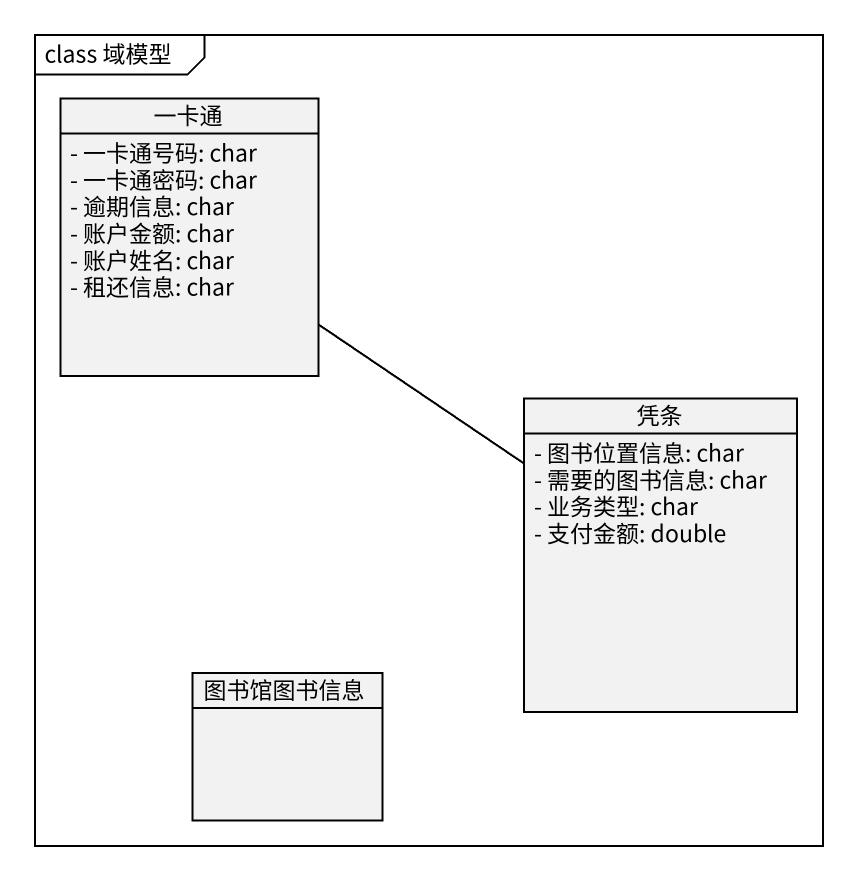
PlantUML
@startuml
mainframe class 域模型
hide circle
hide empty members
skinparam classAttributeIconSize 0
class 一卡通 {
  - 一卡通号码: char
  - 一卡通密码: char
  - 逾期信息: char
  - 账户金额: char
  - 账户姓名: char
  - 租还信息: char
}
class 凭条 {
  - 图书位置信息: char
  - 需要的图书信息: char
  - 业务类型: char
  - 支付金额: double
}
class 图书馆图书信息
一卡通 -- 凭条
@enduml
